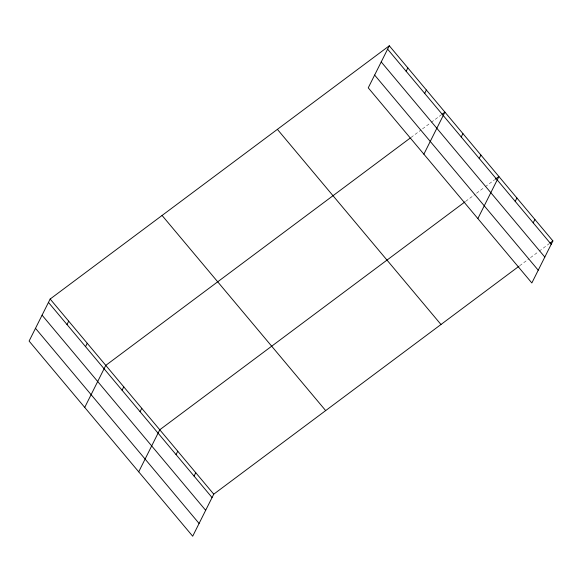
<?xml version="1.0" encoding="UTF-8"?>
<svg xmlns="http://www.w3.org/2000/svg" width="582" height="582" viewBox="0 0 582 582"><rect width="100%" height="100%" fill="white"/><g stroke="black" fill="none" stroke-linecap="round" stroke-linejoin="round"><path stroke-width="0.44" stroke-dasharray="2.91 2.18" d="M410.994 137.468L421.099 129.924M422.547 128.848L430.484 122.911M431.211 122.373L441.316 114.829M465.702 201.328L475.087 194.323M476.527 193.239L484.471 187.309M485.192 186.771L494.584 179.765M519.682 265.727L529.074 258.714M530.515 257.637L538.459 251.708M539.179 251.169L549.292 243.618"/><path stroke-width="0.87" d="M389.307 45.782L368.246 87.831L531.846 282.968L552.9 240.926L389.307 45.782L50.154 299.032L29.1 341.074L192.693 536.218L213.754 494.169L518.962 266.265M67.003 324.53L68.698 321.148M85.539 346.646L87.235 343.264M84.725 407.422L105.779 365.38L410.266 138.014M122.082 390.231L123.777 386.841M140.073 411.692L141.768 408.309M138.712 471.82L159.766 429.771L464.974 201.867M176.062 454.622L177.757 451.239M194.061 476.091L195.756 472.7M406.149 71.288L407.844 67.898M424.693 93.404L426.388 90.014M423.871 154.179L444.924 112.13L442.036 114.29M461.228 136.981L462.923 133.598M479.226 158.45L480.921 155.059M477.858 218.577L498.912 176.528L495.304 179.22M515.216 201.379L516.911 197.989M533.207 222.841L534.902 219.458M550.012 243.08L552.9 240.926M387.612 49.172L551.205 244.309M381.217 61.925L544.817 257.069M374.641 75.071L538.234 270.215M277.388 129.357L440.981 324.494M162.072 215.456L325.673 410.601M50.154 299.032L213.754 494.169M48.459 302.414L212.059 497.552M42.071 315.175L205.664 510.312M35.487 328.321L199.088 523.458"/></g></svg>
